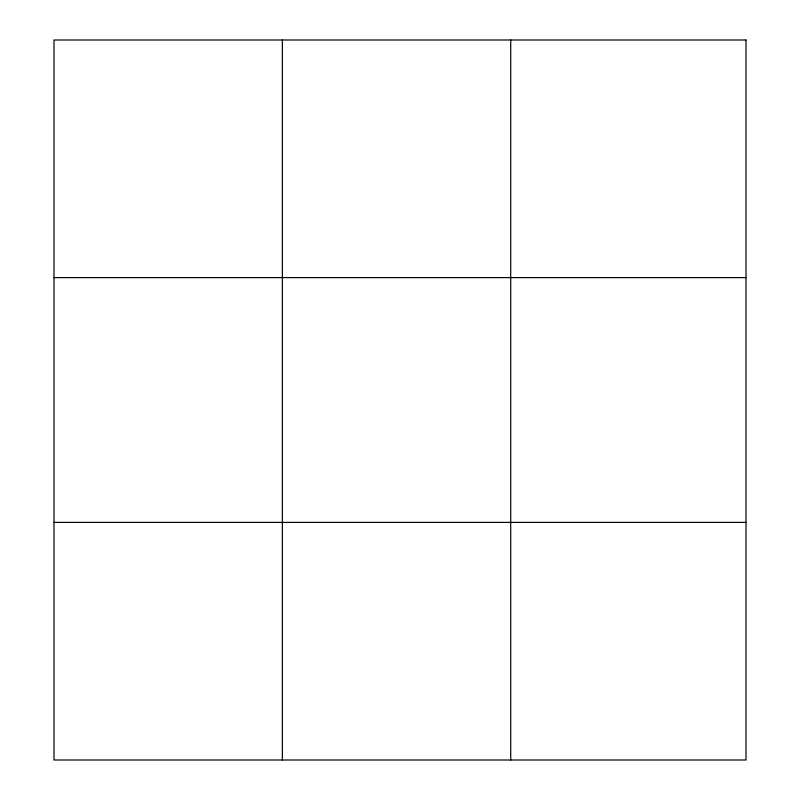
<?xml version="1.0" encoding="UTF-8"?>
<svg xmlns="http://www.w3.org/2000/svg" width="800" height="800" viewBox="0 0 800 800"><rect width="100%" height="100%" fill="white"/><g stroke="black" fill="none" stroke-linecap="round" stroke-linejoin="round"><path stroke-width="1.2" d="M282.36 40L282.36 760M510.72 40L510.72 760M54 277.6L746 277.6M54 522.4L746 522.4M746 40L746 760L54 760L54 40L746 40"/></g></svg>
